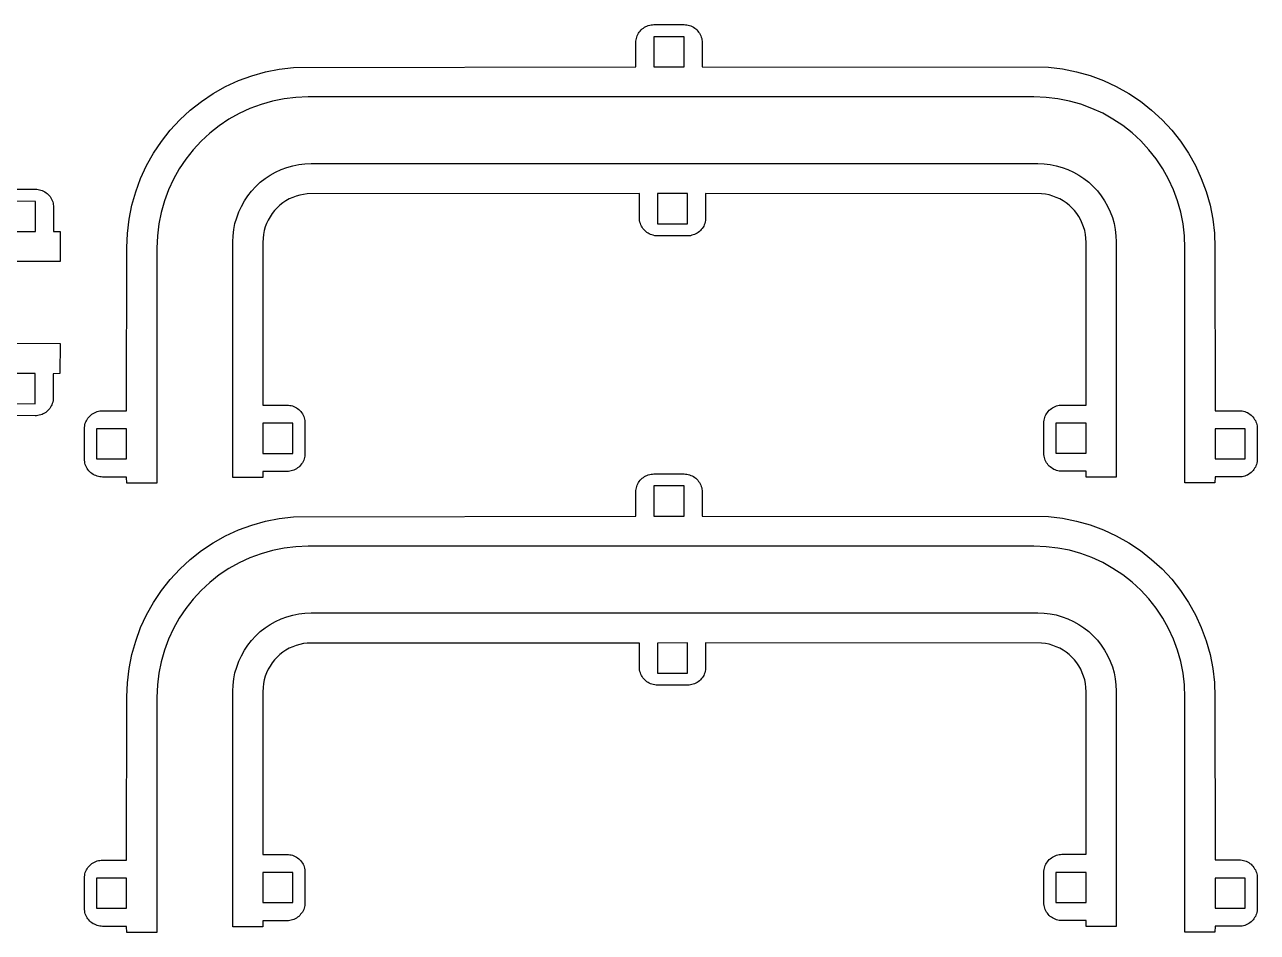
# Model space of a CAD drawing. Header units: millimetres. Extents: x -47 to 163, y -90 to 194.
# Drawn here: x 60.7 to 163, y 16.5 to 91.9 of the extents above; entities that cross this region are included whole.
import ezdxf

# ---------------------------------------------------------------- set-up
doc = ezdxf.new("R2010")
doc.units = ezdxf.units.MM
doc.header["$MEASUREMENT"] = 0
doc.layers.add('Layer 1', color=7, linetype='CONTINUOUS')

msp = doc.modelspace()

# ---------------------------------------------------------------- linework, layer by layer
at = {"layer": 'Layer 1', "color": 1}
for p, q in [((111.56, 90.94), (111.61, 91.05)), ((111.61, 91.05), (111.67, 91.15)), ((111.67, 91.15), (111.73, 91.25)), ((111.73, 91.25), (111.81, 91.34)), ((111.81, 91.34), (111.89, 91.43)), ((111.89, 91.43), (111.97, 91.51)), ((111.97, 91.51), (112.07, 91.58)), ((112.07, 91.58), (112.16, 91.65)), ((112.16, 91.65), (112.27, 91.71)), ((112.27, 91.71), (112.37, 91.75)), ((112.37, 91.75), (112.48, 91.8)), ((112.48, 91.8), (112.6, 91.83)), ((112.6, 91.83), (112.71, 91.85)), ((112.71, 91.85), (112.83, 91.86)), ((112.83, 91.86), (112.95, 91.87)), ((112.95, 91.87), (115.45, 91.87)), ((115.45, 91.87), (115.56, 91.86)), ((115.56, 91.86), (115.68, 91.85)), ((115.68, 91.85), (115.8, 91.83)), ((115.8, 91.83), (115.91, 91.8)), ((115.91, 91.8), (116.02, 91.76)), ((116.02, 91.76), (116.13, 91.71)), ((116.13, 91.71), (116.23, 91.65)), ((116.23, 91.65), (116.33, 91.58)), ((116.33, 91.58), (116.42, 91.51)), ((116.42, 91.51), (116.51, 91.43)), ((116.51, 91.43), (116.59, 91.34)), ((116.59, 91.34), (116.66, 91.25)), ((116.66, 91.25), (116.73, 91.15)), ((116.73, 91.15), (116.78, 91.05)), ((116.78, 91.05), (116.83, 90.94)), ((111.45, 90.49), (111.47, 90.6)), ((111.45, 90.37), (111.45, 90.49)), ((111.45, 88.37), (111.45, 90.37)), ((111.47, 90.6), (111.49, 90.72)), ((111.49, 90.72), (111.52, 90.83)), ((111.52, 90.83), (111.56, 90.94)), ((115.45, 90.87), (112.95, 90.87)), ((112.95, 90.87), (112.95, 88.37)), ((115.45, 88.37), (115.45, 90.87)), ((116.83, 90.94), (116.87, 90.83)), ((116.87, 90.83), (116.91, 90.72)), ((116.91, 90.72), (116.93, 90.6)), ((116.93, 90.6), (116.94, 90.49)), ((116.94, 90.49), (116.95, 90.37)), ((116.95, 90.37), (116.95, 88.37)), ((80.7, 87.95), (81.86, 88.18)), ((81.86, 88.18), (83.03, 88.32)), ((83.03, 88.32), (111.45, 88.37)), ((112.95, 88.37), (115.45, 88.37)), ((116.95, 88.37), (145.69, 88.33)), ((145.69, 88.33), (146.86, 88.19)), ((146.86, 88.19), (148.01, 87.96)), ((77.39, 86.73), (78.46, 87.22)), ((78.46, 87.22), (79.57, 87.63)), ((79.57, 87.63), (80.7, 87.95)), ((148.01, 87.96), (149.15, 87.64)), ((149.15, 87.64), (150.25, 87.23)), ((150.25, 87.23), (151.32, 86.74)), ((75.39, 85.5), (76.37, 86.16)), ((76.37, 86.16), (77.39, 86.73)), ((151.32, 86.74), (152.35, 86.16)), ((152.35, 86.16), (153.33, 85.51)), ((74.46, 84.77), (75.39, 85.5)), ((79.42, 84.91), (78.53, 84.5)), ((80.34, 85.25), (79.42, 84.91)), ((81.29, 85.52), (80.34, 85.25)), ((82.25, 85.71), (81.29, 85.52)), ((83.22, 85.83), (82.25, 85.71)), ((84.25, 85.87), (83.22, 85.83)), ((144.47, 85.87), (84.25, 85.87)), ((145.49, 85.83), (144.47, 85.87)), ((146.47, 85.72), (145.49, 85.83)), ((147.43, 85.53), (146.47, 85.72)), ((148.37, 85.26), (147.43, 85.53)), ((149.3, 84.92), (148.37, 85.26)), ((150.19, 84.51), (149.3, 84.92)), ((153.33, 85.51), (154.25, 84.78)), ((72.8, 83.11), (73.6, 83.97)), ((73.6, 83.97), (74.46, 84.77)), ((77.67, 84.02), (76.86, 83.48)), ((78.53, 84.5), (77.67, 84.02)), ((151.04, 84.03), (150.19, 84.51)), ((151.86, 83.49), (151.04, 84.03)), ((154.25, 84.78), (155.12, 83.98)), ((155.12, 83.98), (155.92, 83.12)), ((72.07, 82.18), (72.8, 83.11)), ((76.09, 82.87), (75.37, 82.2)), ((76.86, 83.48), (76.09, 82.87)), ((152.63, 82.88), (151.86, 83.49)), ((153.35, 82.21), (152.63, 82.88)), ((155.92, 83.12), (156.65, 82.19)), ((71.41, 81.2), (72.07, 82.18)), ((75.37, 82.2), (74.7, 81.48)), ((154.02, 81.49), (153.35, 82.21)), ((156.65, 82.19), (157.3, 81.21)), ((70.84, 80.18), (71.41, 81.2)), ((74.7, 81.48), (74.09, 80.71)), ((154.62, 80.72), (154.02, 81.49)), ((157.3, 81.21), (157.88, 80.18)), ((70.35, 79.11), (70.84, 80.18)), ((73.55, 79.9), (73.07, 79.04)), ((74.09, 80.71), (73.55, 79.9)), ((81.55, 79.62), (82.01, 79.84)), ((82.01, 79.84), (82.49, 80.01)), ((82.49, 80.01), (82.98, 80.15)), ((82.98, 80.15), (83.48, 80.25)), ((83.48, 80.25), (83.99, 80.31)), ((83.99, 80.31), (84.5, 80.33)), ((84.5, 80.33), (144.81, 80.34)), ((144.81, 80.34), (145.32, 80.32)), ((145.32, 80.32), (145.83, 80.26)), ((145.83, 80.26), (146.33, 80.16)), ((146.33, 80.16), (146.82, 80.02)), ((146.82, 80.02), (147.3, 79.84)), ((147.3, 79.84), (147.76, 79.63)), ((155.17, 79.9), (154.62, 80.72)), ((155.65, 79.05), (155.17, 79.9)), ((157.88, 80.18), (158.37, 79.11)), ((69.94, 78), (70.35, 79.11)), ((73.07, 79.04), (72.66, 78.15)), ((79.9, 78.43), (80.28, 78.78)), ((80.28, 78.78), (80.68, 79.09)), ((80.68, 79.09), (81.1, 79.38)), ((81.1, 79.38), (81.55, 79.62)), ((147.76, 79.63), (148.21, 79.38)), ((148.21, 79.38), (148.63, 79.1)), ((148.63, 79.1), (149.03, 78.78)), ((149.03, 78.78), (149.41, 78.43)), ((156.06, 78.16), (155.65, 79.05)), ((158.37, 79.11), (158.78, 78.01)), ((59.12, 78.21), (61.62, 78.2)), ((61.62, 78.2), (61.74, 78.2)), ((61.74, 78.2), (61.86, 78.19)), ((61.86, 78.19), (61.97, 78.16)), ((61.97, 78.16), (62.08, 78.13)), ((62.08, 78.13), (62.19, 78.09)), ((62.19, 78.09), (62.3, 78.04)), ((62.3, 78.04), (62.4, 77.98)), ((62.4, 77.98), (62.5, 77.92)), ((62.5, 77.92), (62.59, 77.84)), ((62.59, 77.84), (62.68, 77.76)), ((62.68, 77.76), (62.76, 77.68)), ((69.62, 76.87), (69.94, 78)), ((72.66, 78.15), (72.32, 77.23)), ((79.24, 77.65), (79.56, 78.05)), ((79.56, 78.05), (79.9, 78.43)), ((83.87, 77.78), (83.56, 77.72)), ((84.18, 77.82), (83.87, 77.78)), ((111.74, 77.84), (84.18, 77.82)), ((111.74, 75.84), (111.74, 77.84)), ((115.74, 77.84), (113.24, 77.84)), ((113.24, 77.84), (113.24, 75.34)), ((115.74, 75.34), (115.74, 77.84)), ((145.12, 77.83), (117.24, 77.84)), ((117.24, 77.84), (117.24, 75.84)), ((145.43, 77.79), (145.12, 77.83)), ((145.74, 77.73), (145.43, 77.79)), ((149.41, 78.43), (149.75, 78.06)), ((149.75, 78.06), (150.07, 77.66)), ((156.4, 77.24), (156.06, 78.16)), ((158.78, 78.01), (159.1, 76.88)), ((61.62, 77.2), (59.12, 77.21)), ((61.62, 74.7), (61.62, 77.2)), ((62.76, 77.68), (62.83, 77.59)), ((62.83, 77.59), (62.9, 77.49)), ((62.9, 77.49), (62.96, 77.38)), ((62.96, 77.38), (63.01, 77.28)), ((63.01, 77.28), (63.05, 77.17)), ((63.05, 77.17), (63.08, 77.05)), ((63.08, 77.05), (63.1, 76.94)), ((63.1, 76.94), (63.11, 76.82)), ((63.11, 76.82), (63.12, 76.7)), ((69.39, 75.71), (69.62, 76.87)), ((72.32, 77.23), (72.05, 76.28)), ((78.49, 76.32), (78.71, 76.78)), ((78.71, 76.78), (78.96, 77.23)), ((78.96, 77.23), (79.24, 77.65)), ((81.9, 76.87), (81.67, 76.66)), ((82.15, 77.07), (81.9, 76.87)), ((82.41, 77.24), (82.15, 77.07)), ((82.68, 77.4), (82.41, 77.24)), ((82.97, 77.53), (82.68, 77.4)), ((83.26, 77.64), (82.97, 77.53)), ((83.56, 77.72), (83.26, 77.64)), ((146.05, 77.64), (145.74, 77.73)), ((146.34, 77.53), (146.05, 77.64)), ((146.63, 77.4), (146.34, 77.53)), ((146.9, 77.25), (146.63, 77.4)), ((147.16, 77.07), (146.9, 77.25)), ((147.41, 76.88), (147.16, 77.07)), ((147.64, 76.67), (147.41, 76.88)), ((150.07, 77.66), (150.35, 77.23)), ((150.35, 77.23), (150.6, 76.79)), ((150.6, 76.79), (150.81, 76.33)), ((156.67, 76.29), (156.4, 77.24)), ((159.1, 76.88), (159.33, 75.72)), ((63.12, 76.7), (63.12, 74.7)), ((69.25, 74.54), (69.39, 75.71)), ((72.05, 76.28), (71.86, 75.32)), ((78.18, 75.35), (78.32, 75.84)), ((78.32, 75.84), (78.49, 76.32)), ((81.09, 75.92), (80.93, 75.65)), ((81.26, 76.18), (81.09, 75.92)), ((81.46, 76.43), (81.26, 76.18)), ((81.67, 76.66), (81.46, 76.43)), ((111.75, 75.72), (111.74, 75.84)), ((111.76, 75.6), (111.75, 75.72)), ((117.24, 75.72), (117.22, 75.6)), ((117.24, 75.84), (117.24, 75.72)), ((147.85, 76.44), (147.64, 76.67)), ((148.05, 76.19), (147.85, 76.44)), ((148.22, 75.93), (148.05, 76.19)), ((148.37, 75.65), (148.22, 75.93)), ((150.81, 76.33), (150.99, 75.85)), ((150.99, 75.85), (151.13, 75.36)), ((156.86, 75.33), (156.67, 76.29)), ((159.33, 75.72), (159.47, 74.55)), ((59.12, 74.71), (61.62, 74.7)), ((63.12, 74.7), (63.66, 74.7)), ((63.66, 74.7), (63.66, 72.2)), ((71.86, 75.32), (71.74, 74.35)), ((78.02, 74.34), (78.08, 74.85)), ((78.08, 74.85), (78.18, 75.35)), ((80.61, 74.77), (80.55, 74.46)), ((80.69, 75.07), (80.61, 74.77)), ((80.8, 75.36), (80.69, 75.07)), ((80.93, 75.65), (80.8, 75.36)), ((111.78, 75.48), (111.76, 75.6)), ((111.82, 75.37), (111.78, 75.48)), ((111.86, 75.26), (111.82, 75.37)), ((111.91, 75.15), (111.86, 75.26)), ((111.96, 75.05), (111.91, 75.15)), ((112.03, 74.95), (111.96, 75.05)), ((112.1, 74.86), (112.03, 74.95)), ((112.18, 74.77), (112.1, 74.86)), ((112.27, 74.69), (112.18, 74.77)), ((112.36, 74.62), (112.27, 74.69)), ((113.24, 75.34), (115.74, 75.34)), ((116.72, 74.69), (116.62, 74.62)), ((116.8, 74.77), (116.72, 74.69)), ((116.88, 74.86), (116.8, 74.77)), ((116.96, 74.95), (116.88, 74.86)), ((117.02, 75.05), (116.96, 74.95)), ((117.08, 75.15), (117.02, 75.05)), ((117.13, 75.26), (117.08, 75.15)), ((117.17, 75.37), (117.13, 75.26)), ((117.2, 75.49), (117.17, 75.37)), ((117.22, 75.6), (117.2, 75.49)), ((148.5, 75.37), (148.37, 75.65)), ((148.61, 75.07), (148.5, 75.37)), ((148.7, 74.77), (148.61, 75.07)), ((148.76, 74.46), (148.7, 74.77)), ((151.13, 75.36), (151.23, 74.86)), ((151.23, 74.86), (151.29, 74.35)), ((156.97, 74.35), (156.86, 75.33)), ((69.2, 73.37), (69.25, 74.54)), ((71.74, 74.35), (71.7, 73.32)), ((77.99, 54.28), (78, 73.83)), ((78, 73.83), (78.02, 74.34)), ((80.51, 74.15), (80.5, 73.78)), ((80.5, 73.78), (80.5, 60.28)), ((80.55, 74.46), (80.51, 74.15)), ((112.46, 74.56), (112.36, 74.62)), ((112.56, 74.5), (112.46, 74.56)), ((112.67, 74.45), (112.56, 74.5)), ((112.78, 74.41), (112.67, 74.45)), ((112.89, 74.38), (112.78, 74.41)), ((113.01, 74.35), (112.89, 74.38)), ((113.13, 74.34), (113.01, 74.35)), ((113.24, 74.34), (113.13, 74.34)), ((115.74, 74.34), (113.24, 74.34)), ((115.86, 74.34), (115.74, 74.34)), ((115.98, 74.35), (115.86, 74.34)), ((116.09, 74.38), (115.98, 74.35)), ((116.21, 74.41), (116.09, 74.38)), ((116.32, 74.45), (116.21, 74.41)), ((116.42, 74.5), (116.32, 74.45)), ((116.53, 74.56), (116.42, 74.5)), ((116.62, 74.62), (116.53, 74.56)), ((148.8, 74.15), (148.76, 74.46)), ((148.81, 73.79), (148.8, 74.15)), ((148.81, 60.29), (148.81, 73.79)), ((151.29, 74.35), (151.31, 73.84)), ((151.31, 73.84), (151.31, 54.29)), ((157.01, 73.32), (156.97, 74.35)), ((159.47, 74.55), (159.51, 73.37)), ((69.19, 59.81), (69.2, 73.37)), ((71.7, 73.32), (71.7, 53.81)), ((157.01, 53.82), (157.01, 73.32)), ((159.51, 73.37), (159.52, 59.82)), ((63.66, 72.2), (-26.56, 72.31)), ((-26.51, 65.74), (63.66, 65.4)), ((63.66, 65.4), (63.65, 62.9)), ((61.6, 62.9), (59.1, 62.91)), ((61.6, 60.4), (61.6, 62.9)), ((63.65, 62.9), (63.1, 62.89)), ((63.1, 62.89), (63.1, 60.89)), ((59.1, 60.41), (61.6, 60.4)), ((63.02, 60.43), (62.98, 60.32)), ((63.05, 60.54), (63.02, 60.43)), ((63.08, 60.66), (63.05, 60.54)), ((63.09, 60.78), (63.08, 60.66)), ((63.1, 60.89), (63.09, 60.78)), ((61.59, 59.4), (59.09, 59.41)), ((61.71, 59.4), (61.59, 59.4)), ((61.83, 59.42), (61.71, 59.4)), ((61.94, 59.44), (61.83, 59.42)), ((62.06, 59.47), (61.94, 59.44)), ((62.17, 59.51), (62.06, 59.47)), ((62.27, 59.56), (62.17, 59.51)), ((62.38, 59.62), (62.27, 59.56)), ((62.47, 59.68), (62.38, 59.62)), ((62.57, 59.76), (62.47, 59.68)), ((62.65, 59.84), (62.57, 59.76)), ((62.73, 59.92), (62.65, 59.84)), ((62.81, 60.01), (62.73, 59.92)), ((62.87, 60.11), (62.81, 60.01)), ((62.93, 60.21), (62.87, 60.11)), ((62.98, 60.32), (62.93, 60.21)), ((66.05, 59.29), (66.13, 59.37)), ((66.13, 59.37), (66.22, 59.45)), ((66.22, 59.45), (66.31, 59.53)), ((66.31, 59.53), (66.41, 59.59)), ((66.41, 59.59), (66.51, 59.65)), ((66.51, 59.65), (66.62, 59.7)), ((66.62, 59.7), (66.73, 59.74)), ((66.73, 59.74), (66.84, 59.77)), ((66.84, 59.77), (66.96, 59.8)), ((66.96, 59.8), (67.07, 59.81)), ((67.07, 59.81), (67.19, 59.81)), ((67.19, 59.81), (69.19, 59.81)), ((80.5, 60.28), (82.5, 60.28)), ((82.5, 60.28), (82.61, 60.28)), ((82.61, 60.28), (82.73, 60.26)), ((82.73, 60.26), (82.85, 60.24)), ((82.85, 60.24), (82.96, 60.21)), ((82.96, 60.21), (83.07, 60.17)), ((83.07, 60.17), (83.18, 60.12)), ((83.18, 60.12), (83.28, 60.06)), ((83.28, 60.06), (83.38, 59.99)), ((83.38, 59.99), (83.47, 59.92)), ((83.47, 59.92), (83.56, 59.84)), ((83.56, 59.84), (83.64, 59.75)), ((83.64, 59.75), (83.71, 59.66)), ((83.71, 59.66), (83.77, 59.56)), ((83.77, 59.56), (83.83, 59.46)), ((83.83, 59.46), (83.88, 59.35)), ((83.88, 59.35), (83.92, 59.24)), ((145.38, 59.25), (145.42, 59.36)), ((145.42, 59.36), (145.47, 59.47)), ((145.47, 59.47), (145.53, 59.57)), ((145.53, 59.57), (145.6, 59.67)), ((145.6, 59.67), (145.67, 59.76)), ((145.67, 59.76), (145.75, 59.85)), ((145.75, 59.85), (145.84, 59.93)), ((145.84, 59.93), (145.93, 60)), ((145.93, 60), (146.03, 60.06)), ((146.03, 60.06), (146.13, 60.12)), ((146.13, 60.12), (146.24, 60.17)), ((146.24, 60.17), (146.35, 60.21)), ((146.35, 60.21), (146.46, 60.24)), ((146.46, 60.24), (146.58, 60.27)), ((146.58, 60.27), (146.69, 60.28)), ((146.69, 60.28), (146.81, 60.29)), ((146.81, 60.29), (148.81, 60.29)), ((159.52, 59.82), (161.52, 59.82)), ((161.52, 59.82), (161.64, 59.82)), ((161.64, 59.82), (161.76, 59.8)), ((161.76, 59.8), (161.87, 59.78)), ((161.87, 59.78), (161.99, 59.75)), ((161.99, 59.75), (162.1, 59.71)), ((162.1, 59.71), (162.21, 59.66)), ((162.21, 59.66), (162.31, 59.6)), ((162.31, 59.6), (162.41, 59.53)), ((162.41, 59.53), (162.5, 59.46)), ((162.5, 59.46), (162.58, 59.38)), ((162.58, 59.38), (162.66, 59.3)), ((65.69, 58.31), (65.7, 58.43)), ((65.69, 55.81), (65.69, 58.31)), ((65.7, 58.43), (65.71, 58.55)), ((65.71, 58.55), (65.73, 58.66)), ((65.73, 58.66), (65.76, 58.78)), ((65.76, 58.78), (65.81, 58.89)), ((65.81, 58.89), (65.85, 58.99)), ((65.85, 58.99), (65.91, 59.1)), ((65.91, 59.1), (65.98, 59.2)), ((65.98, 59.2), (66.05, 59.29)), ((69.19, 58.31), (66.69, 58.31)), ((66.69, 58.31), (66.69, 55.81)), ((69.19, 55.81), (69.19, 58.31)), ((82.99, 58.78), (80.49, 58.78)), ((80.49, 58.78), (80.49, 56.28)), ((82.99, 56.28), (82.99, 58.78)), ((83.92, 59.24), (83.95, 59.13)), ((83.95, 59.13), (83.98, 59.01)), ((83.98, 59.01), (83.99, 58.9)), ((83.99, 58.9), (83.99, 58.78)), ((83.99, 58.78), (83.99, 56.28)), ((145.31, 58.9), (145.33, 59.02)), ((145.31, 58.79), (145.31, 58.9)), ((145.31, 56.29), (145.31, 58.79)), ((145.33, 59.02), (145.35, 59.14)), ((145.35, 59.14), (145.38, 59.25)), ((148.81, 58.79), (146.31, 58.79)), ((146.31, 58.79), (146.31, 56.29)), ((148.81, 56.29), (148.81, 58.79)), ((162.02, 58.32), (159.52, 58.32)), ((159.52, 58.32), (159.52, 55.82)), ((162.02, 55.82), (162.02, 58.32)), ((162.66, 59.3), (162.74, 59.2)), ((162.74, 59.2), (162.8, 59.1)), ((162.8, 59.1), (162.86, 59)), ((162.86, 59), (162.91, 58.9)), ((162.91, 58.9), (162.95, 58.78)), ((162.95, 58.78), (162.98, 58.67)), ((162.98, 58.67), (163.01, 58.56)), ((163.01, 58.56), (163.02, 58.44)), ((163.02, 58.44), (163.02, 58.32)), ((163.02, 58.32), (163.02, 55.82)), ((80.49, 56.28), (82.99, 56.28)), ((83.99, 56.28), (83.99, 56.16)), ((145.31, 56.17), (145.31, 56.29)), ((146.31, 56.29), (148.81, 56.29)), ((65.7, 55.7), (65.69, 55.81)), ((65.71, 55.58), (65.7, 55.7)), ((65.73, 55.46), (65.71, 55.58)), ((65.76, 55.35), (65.73, 55.46)), ((65.81, 55.24), (65.76, 55.35)), ((66.69, 55.81), (69.19, 55.81)), ((83.63, 55.31), (83.55, 55.22)), ((83.71, 55.4), (83.63, 55.31)), ((83.77, 55.5), (83.71, 55.4)), ((83.83, 55.6), (83.77, 55.5)), ((83.88, 55.71), (83.83, 55.6)), ((83.92, 55.82), (83.88, 55.71)), ((83.95, 55.93), (83.92, 55.82)), ((83.98, 56.05), (83.95, 55.93)), ((83.99, 56.16), (83.98, 56.05)), ((145.33, 56.05), (145.31, 56.17)), ((145.35, 55.94), (145.33, 56.05)), ((145.38, 55.82), (145.35, 55.94)), ((145.42, 55.71), (145.38, 55.82)), ((145.47, 55.6), (145.42, 55.71)), ((145.53, 55.5), (145.47, 55.6)), ((145.6, 55.4), (145.53, 55.5)), ((145.67, 55.31), (145.6, 55.4)), ((145.75, 55.22), (145.67, 55.31)), ((159.52, 55.82), (162.02, 55.82)), ((162.91, 55.25), (162.86, 55.14)), ((162.95, 55.36), (162.91, 55.25)), ((162.98, 55.47), (162.95, 55.36)), ((163.01, 55.59), (162.98, 55.47)), ((163.02, 55.7), (163.01, 55.59)), ((163.02, 55.82), (163.02, 55.7)), ((65.85, 55.13), (65.81, 55.24)), ((65.91, 55.03), (65.85, 55.13)), ((65.98, 54.93), (65.91, 55.03)), ((66.05, 54.84), (65.98, 54.93)), ((66.13, 54.75), (66.05, 54.84)), ((66.22, 54.67), (66.13, 54.75)), ((66.31, 54.6), (66.22, 54.67)), ((66.41, 54.53), (66.31, 54.6)), ((66.51, 54.48), (66.41, 54.53)), ((66.62, 54.43), (66.51, 54.48)), ((66.73, 54.39), (66.62, 54.43)), ((66.84, 54.36), (66.73, 54.39)), ((66.96, 54.33), (66.84, 54.36)), ((67.07, 54.32), (66.96, 54.33)), ((67.19, 54.31), (67.07, 54.32)), ((69.19, 54.31), (67.19, 54.31)), ((69.2, 53.81), (69.19, 54.31)), ((80.49, 54.28), (77.99, 54.28)), ((82.49, 54.78), (80.49, 54.78)), ((80.49, 54.78), (80.49, 54.28)), ((82.61, 54.78), (82.49, 54.78)), ((82.73, 54.8), (82.61, 54.78)), ((82.84, 54.82), (82.73, 54.8)), ((82.96, 54.85), (82.84, 54.82)), ((83.07, 54.89), (82.96, 54.85)), ((83.18, 54.94), (83.07, 54.89)), ((83.28, 55), (83.18, 54.94)), ((83.38, 55.07), (83.28, 55)), ((83.47, 55.14), (83.38, 55.07)), ((83.55, 55.22), (83.47, 55.14)), ((111.97, 54.21), (112.07, 54.28)), ((112.07, 54.28), (112.16, 54.35)), ((112.16, 54.35), (112.27, 54.4)), ((112.27, 54.4), (112.37, 54.45)), ((112.37, 54.45), (112.48, 54.49)), ((112.48, 54.49), (112.6, 54.53)), ((112.6, 54.53), (112.71, 54.55)), ((112.71, 54.55), (112.83, 54.56)), ((112.83, 54.56), (112.95, 54.57)), ((112.95, 54.57), (115.45, 54.57)), ((115.45, 54.57), (115.56, 54.56)), ((115.56, 54.56), (115.68, 54.55)), ((115.68, 54.55), (115.8, 54.53)), ((115.8, 54.53), (115.91, 54.5)), ((115.91, 54.5), (116.02, 54.45)), ((116.02, 54.45), (116.13, 54.41)), ((116.13, 54.41), (116.23, 54.35)), ((116.23, 54.35), (116.33, 54.28)), ((116.33, 54.28), (116.42, 54.21)), ((145.84, 55.15), (145.75, 55.22)), ((145.93, 55.07), (145.84, 55.15)), ((146.03, 55.01), (145.93, 55.07)), ((146.13, 54.95), (146.03, 55.01)), ((146.24, 54.9), (146.13, 54.95)), ((146.35, 54.86), (146.24, 54.9)), ((146.46, 54.83), (146.35, 54.86)), ((146.58, 54.8), (146.46, 54.83)), ((146.69, 54.79), (146.58, 54.8)), ((146.81, 54.79), (146.69, 54.79)), ((148.81, 54.79), (146.81, 54.79)), ((148.81, 54.29), (148.81, 54.79)), ((151.31, 54.29), (148.81, 54.29)), ((159.52, 54.32), (159.51, 53.82)), ((161.52, 54.32), (159.52, 54.32)), ((161.64, 54.33), (161.52, 54.32)), ((161.76, 54.34), (161.64, 54.33)), ((161.87, 54.36), (161.76, 54.34)), ((161.99, 54.39), (161.87, 54.36)), ((162.1, 54.44), (161.99, 54.39)), ((162.21, 54.48), (162.1, 54.44)), ((162.31, 54.54), (162.21, 54.48)), ((162.41, 54.61), (162.31, 54.54)), ((162.5, 54.68), (162.41, 54.61)), ((162.59, 54.76), (162.5, 54.68)), ((162.67, 54.85), (162.59, 54.76)), ((162.74, 54.94), (162.67, 54.85)), ((162.8, 55.04), (162.74, 54.94)), ((162.86, 55.14), (162.8, 55.04)), ((71.7, 53.81), (69.2, 53.81)), ((111.45, 53.19), (111.47, 53.3)), ((111.47, 53.3), (111.49, 53.42)), ((111.49, 53.42), (111.52, 53.53)), ((111.52, 53.53), (111.56, 53.64)), ((111.56, 53.64), (111.61, 53.75)), ((111.61, 53.75), (111.67, 53.85)), ((111.67, 53.85), (111.73, 53.95)), ((111.73, 53.95), (111.81, 54.04)), ((111.81, 54.04), (111.89, 54.13)), ((111.89, 54.13), (111.97, 54.21)), ((115.45, 53.57), (112.95, 53.57)), ((112.95, 53.57), (112.95, 51.07)), ((115.45, 51.07), (115.45, 53.57)), ((116.42, 54.21), (116.51, 54.13)), ((116.51, 54.13), (116.59, 54.04)), ((116.59, 54.04), (116.66, 53.95)), ((116.66, 53.95), (116.73, 53.85)), ((116.73, 53.85), (116.78, 53.75)), ((116.78, 53.75), (116.83, 53.64)), ((116.83, 53.64), (116.87, 53.53)), ((116.87, 53.53), (116.91, 53.42)), ((116.91, 53.42), (116.93, 53.3)), ((116.93, 53.3), (116.94, 53.19)), ((159.51, 53.82), (157.01, 53.82)), ((111.45, 53.07), (111.45, 53.19)), ((111.45, 51.07), (111.45, 53.07)), ((116.94, 53.19), (116.95, 53.07)), ((116.95, 53.07), (116.95, 51.07)), ((78.46, 49.92), (79.57, 50.33)), ((79.57, 50.33), (80.7, 50.65)), ((80.7, 50.65), (81.86, 50.88)), ((81.86, 50.88), (83.03, 51.02)), ((83.03, 51.02), (111.45, 51.07)), ((112.95, 51.07), (115.45, 51.07)), ((116.95, 51.07), (145.69, 51.03)), ((145.69, 51.03), (146.86, 50.89)), ((146.86, 50.89), (148.01, 50.66)), ((148.01, 50.66), (149.15, 50.34)), ((149.15, 50.34), (150.25, 49.93)), ((76.37, 48.85), (77.39, 49.43)), ((77.39, 49.43), (78.46, 49.92)), ((150.25, 49.93), (151.32, 49.44)), ((151.32, 49.44), (152.35, 48.86)), ((74.46, 47.47), (75.39, 48.2)), ((75.39, 48.2), (76.37, 48.85)), ((81.29, 48.22), (80.34, 47.95)), ((82.25, 48.41), (81.29, 48.22)), ((83.22, 48.53), (82.25, 48.41)), ((84.25, 48.57), (83.22, 48.53)), ((144.47, 48.57), (84.25, 48.57)), ((145.49, 48.53), (144.47, 48.57)), ((146.47, 48.42), (145.49, 48.53)), ((147.43, 48.23), (146.47, 48.42)), ((148.37, 47.96), (147.43, 48.23)), ((152.35, 48.86), (153.33, 48.21)), ((153.33, 48.21), (154.25, 47.48)), ((73.6, 46.67), (74.46, 47.47)), ((78.53, 47.2), (77.67, 46.72)), ((79.42, 47.61), (78.53, 47.2)), ((80.34, 47.95), (79.42, 47.61)), ((149.3, 47.62), (148.37, 47.96)), ((150.19, 47.21), (149.3, 47.62)), ((151.04, 46.73), (150.19, 47.21)), ((154.25, 47.48), (155.12, 46.68)), ((72.8, 45.81), (73.6, 46.67)), ((76.86, 46.18), (76.09, 45.57)), ((77.67, 46.72), (76.86, 46.18)), ((151.86, 46.19), (151.04, 46.73)), ((152.63, 45.58), (151.86, 46.19)), ((155.12, 46.68), (155.92, 45.82)), ((72.07, 44.88), (72.8, 45.81)), ((76.09, 45.57), (75.37, 44.9)), ((153.35, 44.91), (152.63, 45.58)), ((155.92, 45.82), (156.65, 44.89)), ((71.41, 43.9), (72.07, 44.88)), ((74.7, 44.18), (74.09, 43.41)), ((75.37, 44.9), (74.7, 44.18)), ((154.02, 44.19), (153.35, 44.91)), ((154.62, 43.42), (154.02, 44.19)), ((156.65, 44.89), (157.3, 43.91)), ((70.84, 42.88), (71.41, 43.9)), ((74.09, 43.41), (73.55, 42.6)), ((83.48, 42.95), (83.99, 43.01)), ((83.99, 43.01), (84.5, 43.03)), ((84.5, 43.03), (144.81, 43.04)), ((144.81, 43.04), (145.32, 43.02)), ((145.32, 43.02), (145.83, 42.96)), ((155.17, 42.6), (154.62, 43.42)), ((157.3, 43.91), (157.88, 42.88)), ((70.35, 41.81), (70.84, 42.88)), ((73.55, 42.6), (73.07, 41.74)), ((80.68, 41.79), (81.1, 42.08)), ((81.1, 42.08), (81.55, 42.32)), ((81.55, 42.32), (82.01, 42.54)), ((82.01, 42.54), (82.49, 42.71)), ((82.49, 42.71), (82.98, 42.85)), ((82.98, 42.85), (83.48, 42.95)), ((145.83, 42.96), (146.33, 42.86)), ((146.33, 42.86), (146.82, 42.72)), ((146.82, 42.72), (147.3, 42.54)), ((147.3, 42.54), (147.76, 42.33)), ((147.76, 42.33), (148.21, 42.08)), ((148.21, 42.08), (148.63, 41.8)), ((155.65, 41.75), (155.17, 42.6)), ((157.88, 42.88), (158.37, 41.81)), ((69.94, 40.7), (70.35, 41.81)), ((73.07, 41.74), (72.66, 40.85)), ((79.56, 40.75), (79.9, 41.13)), ((79.9, 41.13), (80.28, 41.48)), ((80.28, 41.48), (80.68, 41.79)), ((148.63, 41.8), (149.03, 41.48)), ((149.03, 41.48), (149.41, 41.13)), ((149.41, 41.13), (149.75, 40.76)), ((156.06, 40.86), (155.65, 41.75)), ((158.37, 41.81), (158.78, 40.71)), ((69.62, 39.57), (69.94, 40.7)), ((72.32, 39.93), (72.05, 38.98)), ((72.66, 40.85), (72.32, 39.93)), ((78.71, 39.48), (78.96, 39.93)), ((78.96, 39.93), (79.24, 40.35)), ((79.24, 40.35), (79.56, 40.75)), ((82.41, 39.94), (82.15, 39.77)), ((82.68, 40.1), (82.41, 39.94)), ((82.97, 40.23), (82.68, 40.1)), ((83.26, 40.34), (82.97, 40.23)), ((83.56, 40.42), (83.26, 40.34)), ((83.87, 40.48), (83.56, 40.42)), ((84.18, 40.52), (83.87, 40.48)), ((111.74, 40.53), (84.18, 40.52)), ((111.74, 38.53), (111.74, 40.53)), ((115.74, 40.54), (113.24, 40.53)), ((113.24, 40.53), (113.24, 38.03)), ((115.74, 38.04), (115.74, 40.54)), ((145.12, 40.53), (117.24, 40.54)), ((117.24, 40.54), (117.24, 38.54)), ((145.43, 40.49), (145.12, 40.53)), ((145.74, 40.43), (145.43, 40.49)), ((146.05, 40.34), (145.74, 40.43)), ((146.34, 40.23), (146.05, 40.34)), ((146.63, 40.1), (146.34, 40.23)), ((146.9, 39.95), (146.63, 40.1)), ((147.16, 39.77), (146.9, 39.95)), ((149.75, 40.76), (150.07, 40.36)), ((150.07, 40.36), (150.35, 39.93)), ((150.35, 39.93), (150.6, 39.49)), ((156.4, 39.94), (156.06, 40.86)), ((156.67, 38.99), (156.4, 39.94)), ((158.78, 40.71), (159.1, 39.58)), ((69.39, 38.41), (69.62, 39.57)), ((72.05, 38.98), (71.86, 38.02)), ((78.32, 38.54), (78.49, 39.02)), ((78.49, 39.02), (78.71, 39.48)), ((81.26, 38.88), (81.09, 38.62)), ((81.46, 39.13), (81.26, 38.88)), ((81.67, 39.36), (81.46, 39.13)), ((81.9, 39.57), (81.67, 39.36)), ((82.15, 39.77), (81.9, 39.57)), ((147.41, 39.58), (147.16, 39.77)), ((147.64, 39.37), (147.41, 39.58)), ((147.85, 39.14), (147.64, 39.37)), ((148.05, 38.89), (147.85, 39.14)), ((148.22, 38.63), (148.05, 38.89)), ((150.6, 39.49), (150.81, 39.03)), ((150.81, 39.03), (150.99, 38.55)), ((156.86, 38.03), (156.67, 38.99)), ((159.1, 39.58), (159.33, 38.42)), ((69.25, 37.24), (69.39, 38.41)), ((71.86, 38.02), (71.74, 37.05)), ((78.08, 37.55), (78.18, 38.05)), ((78.18, 38.05), (78.32, 38.54)), ((80.8, 38.06), (80.69, 37.77)), ((80.93, 38.35), (80.8, 38.06)), ((81.09, 38.62), (80.93, 38.35)), ((111.75, 38.42), (111.74, 38.53)), ((111.76, 38.3), (111.75, 38.42)), ((111.78, 38.18), (111.76, 38.3)), ((111.82, 38.07), (111.78, 38.18)), ((111.86, 37.96), (111.82, 38.07)), ((111.91, 37.85), (111.86, 37.96)), ((111.96, 37.75), (111.91, 37.85)), ((113.24, 38.03), (115.74, 38.04)), ((117.08, 37.85), (117.02, 37.75)), ((117.13, 37.96), (117.08, 37.85)), ((117.17, 38.07), (117.13, 37.96)), ((117.2, 38.19), (117.17, 38.07)), ((117.22, 38.3), (117.2, 38.19)), ((117.24, 38.42), (117.22, 38.3)), ((117.24, 38.54), (117.24, 38.42)), ((148.37, 38.35), (148.22, 38.63)), ((148.5, 38.07), (148.37, 38.35)), ((148.61, 37.77), (148.5, 38.07)), ((150.99, 38.55), (151.13, 38.06)), ((151.13, 38.06), (151.23, 37.56)), ((156.97, 37.05), (156.86, 38.03)), ((159.33, 38.42), (159.47, 37.25)), ((69.2, 36.07), (69.25, 37.24)), ((71.74, 37.05), (71.7, 36.02)), ((78, 36.53), (78.02, 37.04)), ((78.02, 37.04), (78.08, 37.55)), ((80.51, 36.85), (80.5, 36.48)), ((80.55, 37.16), (80.51, 36.85)), ((80.61, 37.47), (80.55, 37.16)), ((80.69, 37.77), (80.61, 37.47)), ((112.03, 37.65), (111.96, 37.75)), ((112.1, 37.56), (112.03, 37.65)), ((112.18, 37.47), (112.1, 37.56)), ((112.27, 37.39), (112.18, 37.47)), ((112.36, 37.32), (112.27, 37.39)), ((112.46, 37.26), (112.36, 37.32)), ((112.56, 37.2), (112.46, 37.26)), ((112.67, 37.15), (112.56, 37.2)), ((112.78, 37.11), (112.67, 37.15)), ((112.89, 37.08), (112.78, 37.11)), ((113.01, 37.05), (112.89, 37.08)), ((113.13, 37.04), (113.01, 37.05)), ((113.24, 37.03), (113.13, 37.04)), ((115.74, 37.04), (113.24, 37.03)), ((115.86, 37.04), (115.74, 37.04)), ((115.98, 37.05), (115.86, 37.04)), ((116.09, 37.08), (115.98, 37.05)), ((116.21, 37.11), (116.09, 37.08)), ((116.32, 37.15), (116.21, 37.11)), ((116.42, 37.2), (116.32, 37.15)), ((116.53, 37.26), (116.42, 37.2)), ((116.62, 37.32), (116.53, 37.26)), ((116.72, 37.39), (116.62, 37.32)), ((116.8, 37.47), (116.72, 37.39)), ((116.88, 37.56), (116.8, 37.47)), ((116.96, 37.65), (116.88, 37.56)), ((117.02, 37.75), (116.96, 37.65)), ((148.7, 37.47), (148.61, 37.77)), ((148.76, 37.16), (148.7, 37.47)), ((148.8, 36.85), (148.76, 37.16)), ((148.81, 36.49), (148.8, 36.85)), ((151.23, 37.56), (151.29, 37.05)), ((151.29, 37.05), (151.31, 36.54)), ((157.01, 36.02), (156.97, 37.05)), ((159.47, 37.25), (159.51, 36.07)), ((69.19, 22.51), (69.2, 36.07)), ((71.7, 36.02), (71.7, 16.51)), ((77.99, 16.98), (78, 36.53)), ((80.5, 36.48), (80.5, 22.98)), ((148.81, 22.99), (148.81, 36.49)), ((151.31, 36.54), (151.31, 16.99)), ((157.01, 16.52), (157.01, 36.02)), ((159.51, 36.07), (159.52, 22.52)), ((66.96, 22.49), (67.07, 22.51)), ((67.07, 22.51), (67.19, 22.51)), ((67.19, 22.51), (69.19, 22.51)), ((80.5, 22.98), (82.5, 22.98)), ((82.5, 22.98), (82.61, 22.97)), ((82.61, 22.97), (82.73, 22.96)), ((82.73, 22.96), (82.85, 22.94)), ((82.85, 22.94), (82.96, 22.91)), ((82.96, 22.91), (83.07, 22.87)), ((83.07, 22.87), (83.18, 22.82)), ((83.18, 22.82), (83.28, 22.76)), ((83.28, 22.76), (83.38, 22.69)), ((83.38, 22.69), (83.47, 22.62)), ((83.47, 22.62), (83.56, 22.54)), ((83.56, 22.54), (83.64, 22.45)), ((145.67, 22.46), (145.75, 22.55)), ((145.75, 22.55), (145.84, 22.63)), ((145.84, 22.63), (145.93, 22.7)), ((145.93, 22.7), (146.03, 22.76)), ((146.03, 22.76), (146.13, 22.82)), ((146.13, 22.82), (146.24, 22.87)), ((146.24, 22.87), (146.35, 22.91)), ((146.35, 22.91), (146.46, 22.94)), ((146.46, 22.94), (146.58, 22.97)), ((146.58, 22.97), (146.69, 22.98)), ((146.69, 22.98), (146.81, 22.99)), ((146.81, 22.99), (148.81, 22.99)), ((159.52, 22.52), (161.52, 22.52)), ((161.52, 22.52), (161.64, 22.52)), ((161.64, 22.52), (161.76, 22.5)), ((65.76, 21.48), (65.81, 21.59)), ((65.81, 21.59), (65.85, 21.69)), ((65.85, 21.69), (65.91, 21.8)), ((65.91, 21.8), (65.98, 21.9)), ((65.98, 21.9), (66.05, 21.99)), ((66.05, 21.99), (66.13, 22.07)), ((66.13, 22.07), (66.22, 22.15)), ((66.22, 22.15), (66.31, 22.23)), ((66.31, 22.23), (66.41, 22.29)), ((66.41, 22.29), (66.51, 22.35)), ((66.51, 22.35), (66.62, 22.4)), ((66.62, 22.4), (66.73, 22.44)), ((66.73, 22.44), (66.84, 22.47)), ((66.84, 22.47), (66.96, 22.49)), ((83.64, 22.45), (83.71, 22.36)), ((83.71, 22.36), (83.77, 22.26)), ((83.77, 22.26), (83.83, 22.16)), ((83.83, 22.16), (83.88, 22.05)), ((83.88, 22.05), (83.92, 21.94)), ((83.92, 21.94), (83.95, 21.83)), ((83.95, 21.83), (83.98, 21.71)), ((83.98, 21.71), (83.99, 21.6)), ((83.99, 21.6), (83.99, 21.48)), ((145.31, 21.6), (145.33, 21.72)), ((145.31, 21.49), (145.31, 21.6)), ((145.31, 18.99), (145.31, 21.49)), ((145.33, 21.72), (145.35, 21.84)), ((145.35, 21.84), (145.38, 21.95)), ((145.38, 21.95), (145.42, 22.06)), ((145.42, 22.06), (145.47, 22.17)), ((145.47, 22.17), (145.53, 22.27)), ((145.53, 22.27), (145.6, 22.37)), ((145.6, 22.37), (145.67, 22.46)), ((148.81, 21.49), (146.31, 21.49)), ((146.31, 21.49), (146.31, 18.99)), ((148.81, 18.99), (148.81, 21.49)), ((161.76, 22.5), (161.87, 22.48)), ((161.87, 22.48), (161.99, 22.45)), ((161.99, 22.45), (162.1, 22.41)), ((162.1, 22.41), (162.21, 22.36)), ((162.21, 22.36), (162.31, 22.3)), ((162.31, 22.3), (162.41, 22.23)), ((162.41, 22.23), (162.5, 22.16)), ((162.5, 22.16), (162.58, 22.08)), ((162.58, 22.08), (162.66, 22)), ((162.66, 22), (162.74, 21.9)), ((162.74, 21.9), (162.8, 21.8)), ((162.8, 21.8), (162.86, 21.7)), ((162.86, 21.7), (162.91, 21.59)), ((162.91, 21.59), (162.95, 21.48)), ((162.95, 21.48), (162.98, 21.37)), ((65.69, 21.01), (65.7, 21.13)), ((65.69, 18.51), (65.69, 21.01)), ((65.7, 21.13), (65.71, 21.25)), ((65.71, 21.25), (65.73, 21.36)), ((65.73, 21.36), (65.76, 21.48)), ((69.19, 21.01), (66.69, 21.01)), ((66.69, 21.01), (66.69, 18.51)), ((69.19, 18.51), (69.19, 21.01)), ((82.99, 21.48), (80.49, 21.48)), ((80.49, 21.48), (80.49, 18.98)), ((82.99, 18.98), (82.99, 21.48)), ((83.99, 21.48), (83.99, 18.98)), ((162.02, 21.02), (159.52, 21.02)), ((159.52, 21.02), (159.52, 18.52)), ((162.02, 18.52), (162.02, 21.02)), ((162.98, 21.37), (163.01, 21.26)), ((163.01, 21.26), (163.02, 21.14)), ((163.02, 21.14), (163.02, 21.02)), ((163.02, 21.02), (163.02, 18.52)), ((65.7, 18.4), (65.69, 18.51)), ((66.69, 18.51), (69.19, 18.51)), ((80.49, 18.98), (82.99, 18.98)), ((83.92, 18.52), (83.88, 18.41)), ((83.95, 18.63), (83.92, 18.52)), ((83.98, 18.74), (83.95, 18.63)), ((83.99, 18.86), (83.98, 18.74)), ((83.99, 18.98), (83.99, 18.86)), ((145.31, 18.87), (145.31, 18.99)), ((145.33, 18.75), (145.31, 18.87)), ((145.35, 18.64), (145.33, 18.75)), ((145.38, 18.52), (145.35, 18.64)), ((145.42, 18.41), (145.38, 18.52)), ((146.31, 18.99), (148.81, 18.99)), ((159.52, 18.52), (162.02, 18.52)), ((163.02, 18.52), (163.02, 18.4)), ((65.71, 18.28), (65.7, 18.4)), ((65.73, 18.16), (65.71, 18.28)), ((65.76, 18.05), (65.73, 18.16)), ((65.81, 17.94), (65.76, 18.05)), ((65.85, 17.83), (65.81, 17.94)), ((65.91, 17.73), (65.85, 17.83)), ((65.98, 17.63), (65.91, 17.73)), ((66.05, 17.54), (65.98, 17.63)), ((66.13, 17.45), (66.05, 17.54)), ((66.22, 17.37), (66.13, 17.45)), ((82.49, 17.48), (80.49, 17.48)), ((80.49, 17.48), (80.49, 16.98)), ((82.61, 17.48), (82.49, 17.48)), ((82.73, 17.5), (82.61, 17.48)), ((82.84, 17.52), (82.73, 17.5)), ((82.96, 17.55), (82.84, 17.52)), ((83.07, 17.59), (82.96, 17.55)), ((83.18, 17.64), (83.07, 17.59)), ((83.28, 17.7), (83.18, 17.64)), ((83.38, 17.77), (83.28, 17.7)), ((83.47, 17.84), (83.38, 17.77)), ((83.55, 17.92), (83.47, 17.84)), ((83.63, 18.01), (83.55, 17.92)), ((83.71, 18.1), (83.63, 18.01)), ((83.77, 18.2), (83.71, 18.1)), ((83.83, 18.3), (83.77, 18.2)), ((83.88, 18.41), (83.83, 18.3)), ((145.47, 18.3), (145.42, 18.41)), ((145.53, 18.2), (145.47, 18.3)), ((145.6, 18.1), (145.53, 18.2)), ((145.67, 18.01), (145.6, 18.1)), ((145.75, 17.92), (145.67, 18.01)), ((145.84, 17.84), (145.75, 17.92)), ((145.93, 17.77), (145.84, 17.84)), ((146.03, 17.71), (145.93, 17.77)), ((146.13, 17.65), (146.03, 17.71)), ((146.24, 17.6), (146.13, 17.65)), ((146.35, 17.56), (146.24, 17.6)), ((146.46, 17.53), (146.35, 17.56)), ((146.58, 17.5), (146.46, 17.53)), ((146.69, 17.49), (146.58, 17.5)), ((146.81, 17.49), (146.69, 17.49)), ((148.81, 17.49), (146.81, 17.49)), ((148.81, 16.99), (148.81, 17.49)), ((162.59, 17.46), (162.5, 17.38)), ((162.67, 17.55), (162.59, 17.46)), ((162.74, 17.64), (162.67, 17.55)), ((162.8, 17.74), (162.74, 17.64)), ((162.86, 17.84), (162.8, 17.74)), ((162.91, 17.95), (162.86, 17.84)), ((162.95, 18.06), (162.91, 17.95)), ((162.98, 18.17), (162.95, 18.06)), ((163.01, 18.29), (162.98, 18.17)), ((163.02, 18.4), (163.01, 18.29)), ((66.31, 17.3), (66.22, 17.37)), ((66.41, 17.23), (66.31, 17.3)), ((66.51, 17.18), (66.41, 17.23)), ((66.62, 17.13), (66.51, 17.18)), ((66.73, 17.09), (66.62, 17.13)), ((66.84, 17.05), (66.73, 17.09)), ((66.96, 17.03), (66.84, 17.05)), ((67.07, 17.02), (66.96, 17.03)), ((67.19, 17.01), (67.07, 17.02)), ((69.19, 17.01), (67.19, 17.01)), ((69.2, 16.51), (69.19, 17.01)), ((71.7, 16.51), (69.2, 16.51)), ((80.49, 16.98), (77.99, 16.98)), ((151.31, 16.99), (148.81, 16.99)), ((159.51, 16.52), (157.01, 16.52)), ((159.52, 17.02), (159.51, 16.52)), ((161.52, 17.02), (159.52, 17.02)), ((161.64, 17.03), (161.52, 17.02)), ((161.76, 17.04), (161.64, 17.03)), ((161.87, 17.06), (161.76, 17.04)), ((161.99, 17.09), (161.87, 17.06)), ((162.1, 17.14), (161.99, 17.09)), ((162.21, 17.18), (162.1, 17.14)), ((162.31, 17.24), (162.21, 17.18)), ((162.41, 17.31), (162.31, 17.24)), ((162.5, 17.38), (162.41, 17.31))]:
    msp.add_line(p, q, dxfattribs=at)

doc.saveas('drawing.dxf')
